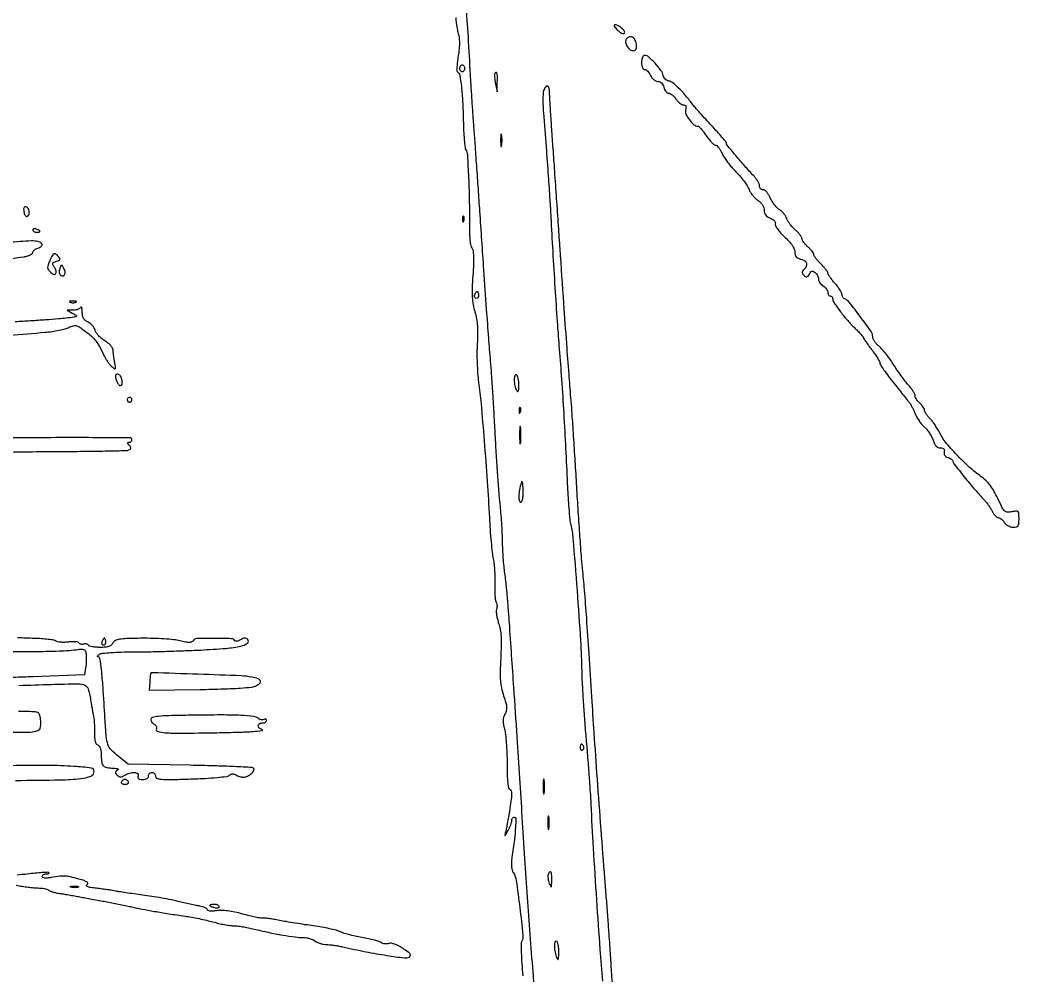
# Model space of a CAD drawing. Extents: x 0 to 2558, y 0 to 3412.
# Drawn here: x 2134.5 to 2558, y 1477.1 to 1882 of the extents above; entities that cross this region are included whole.
import ezdxf

# ---------------------------------------------------------------- set-up
doc = ezdxf.new("R2010")
doc.units = 0

msp = doc.modelspace()

# ---------------------------------------------------------------- linework, layer by layer
for points in [[(1286.775, 2242.902503, 0.000001), (1177.44536, 2242.627485, 0.134519)], [(1176.555032, 2242.380365, -0.000002), (1098.265318, 2241.934774, -0.000173)], [(1923.086218, 2244.376059, -0.000011), (1814.032813, 2244.041497, -0.000207)], [(2352.431449, 1473.212352, 0.001852), (2352.02823, 1478.5, -0.001253), (2350.809515, 1494.233181, -0.001241), (2349.665384, 1510.02613, -0.001191), (2348.557214, 1526.428978, -0.00097), (2347.446368, 1544, 0.000663), (2346.408878, 1560.57233, 0.000566), (2345.27216, 1578.041455, 0.000449), (2343.86921, 1598.947553, 0.0002), (2341.984362, 1626.5, 0.002829), (2341.523753, 1632.682812, 0.002835), (2340.993458, 1638.85625, 0.00277), (2340.470376, 1644.237661, 0.011276), (2340.060485, 1647.5, -0.012501), (2339.712143, 1650.328466, -0.006249), (2339.405921, 1653.920731, -0.0062), (2339.18142, 1657.649105, -0.009097), (2339.084383, 1660.932275, 0.008805), (2338.984133, 1664.392699, 0.004601), (2338.743757, 1668.698088, 0.004574), (2338.416059, 1673.110898, 0.006982), (2338.043301, 1676.932275, -0.008234), (2337.605114, 1681.543849, -0.002118), (2337.051743, 1689.005106, -0.002156), (2336.493156, 1697.523152, -0.002191), (2336.011235, 1706, 0.001491), (2335.53132, 1714.655163, 0.001302), (2334.97853, 1723.709375, 0.001309), (2334.436025, 1731.892597, 0.003885), (2334.005735, 1737.5, -0.00216), (2333.233706, 1747.125293, -0.001083), (2332.336911, 1759.295984, -0.000736), (2331.166551, 1776.008343, -0.000232), (2329.46497, 1801, 0.000391), (2328.831748, 1810.256674, 0.000307), (2328.130841, 1820.296875, 0.00031), (2327.467253, 1829.636582, 0.000762), (2326.964818, 1836.5, -0.001166), (2326.532897, 1842.466426, -0.000968), (2326.100338, 1848.817923, -0.000976), (2325.726608, 1854.639396, -0.002639), (2325.491193, 1858.773782, 0.002449), (2324.578481, 1874.91116, 0.003751), (2323.614085, 1888.88635, 0.002906)], [(2319.23211, 1883.071216, 0.006914), (2319.726616, 1878.959666, 0.03879), (2320.190402, 1876.795039, -0.038796), (2320.631652, 1874.735476, -0.031429), (2320.791246, 1872.480748, -0.026716), (2320.672981, 1869.888603, -0.015474), (2320.268669, 1866.795039, 0.0121), (2319.931843, 1864.346507, 0.018318), (2319.768839, 1862.202293, 0.013364), (2319.74711, 1860.466336, 0.247794), (2320.001878, 1860, -0.206008), (2320.913553, 1858.606915, -0.013591), (2321.627176, 1853.752882, -0.016521), (2322.174052, 1847.391206, -0.008594), (2322.457038, 1839.429483, 0.007037), (2322.597858, 1835.086766, 0.00975), (2322.854743, 1831.19949, 0.006697), (2323.174794, 1827.973277, 0.110775), (2323.525761, 1826.958318, -0.1246), (2324.162221, 1824.941276, -0.003058), (2324.66764, 1815.158092, -0.007102), (2325.000261, 1804.533926, -0.007617), (2325.019596, 1794.14987, 0.013849), (2325.062195, 1791.176349, 0.01915), (2325.276245, 1788.517026, 0.018093), (2325.610043, 1786.377881, 0.126099), (2326.058876, 1785.429059, -0.140843), (2326.554892, 1784.296752, -0.023956), (2326.75726, 1781.925338, -0.019292), (2326.752681, 1778.539659, -0.007031), (2326.493835, 1773.750237, 0.008569), (2326.220067, 1768.378095, 0.02214), (2326.260792, 1764.497347, 0.028911), (2326.621321, 1761.308215, 0.029583), (2327.345935, 1758.20684, -0.027982), (2328.030868, 1755.317053, -0.025505), (2328.415144, 1752.277958, -0.022183), (2328.519677, 1748.842564, -0.01305), (2328.355161, 1744.735793, 0.015748), (2328.225781, 1741.002618, 0.009464), (2328.29573, 1736.569264, 0.009473), (2328.532581, 1732.158701, 0.016294), (2328.918829, 1728.5, -0.01207), (2329.953873, 1719.430098, -0.002556), (2331.295155, 1703.571468, -0.002821), (2332.568022, 1686.313646, -0.004088), (2333.481442, 1671.058622, 0.005181), (2333.800131, 1665.924414, 0.005145), (2334.22577, 1660.785928, 0.005053), (2334.689542, 1656.300992, 0.019944), (2335.112509, 1653.558622, -0.02105), (2335.472314, 1651.191022, -0.01105), (2335.730018, 1648.22347, -0.010973), (2335.860291, 1645.165815, -0.016553), (2335.827053, 1642.5, 0.012932), (2335.779955, 1640.110393, 0.016143), (2335.865242, 1637.892684, 0.014435), (2336.048478, 1636.058847, 0.108094), (2336.341271, 1635.241051, -0.079586), (2336.601309, 1634.626559, -0.043494), (2336.727586, 1633.816026, -0.041958), (2336.713495, 1632.948806, -0.051851), (2336.550079, 1632.157786, 0.088625), (2336.422069, 1631.182771, 0.025119), (2336.570032, 1629.653779, 0.024466), (2336.914885, 1627.91345, 0.023665), (2337.431089, 1626.195315, -0.041779), (2338.09798, 1623.644053, -0.0284), (2338.443668, 1620.66128, -0.020778), (2338.509114, 1616.822278, -0.008017), (2338.293208, 1611.498946, 0.007877), (2338.057662, 1605.731086, 0.02573), (2338.158417, 1601.913661, 0.034929), (2338.621812, 1598.798378, 0.027547), (2339.539936, 1595.51391, -0.012378), (2340.478407, 1592.511003, -0.051589), (2340.808181, 1590.646546, -0.079692), (2340.680779, 1589.187058, -0.061396), (2340.103768, 1587.693891, 0.051328), (2339.545138, 1586.330341, 0.063795), (2339.328551, 1584.978327, 0.052633), (2339.443544, 1583.421715, 0.022985), (2339.905906, 1581.400347, -0.039899), (2340.325885, 1579.229188, -0.009184), (2340.672371, 1575.512393, -0.009432), (2340.912742, 1571.203092, -0.009084), (2340.994423, 1566.833333, 0.006584), (2341.06176, 1561.915202, 0.020575), (2341.286582, 1558.614217, 0.024017), (2341.636576, 1556.405764, 0.267052), (2342.207407, 1555.764198, -0.251634), (2342.744534, 1555.194538, -0.06543), (2342.91638, 1553.903288, -0.033248), (2342.77441, 1551.716716, -0.007022), (2342.220213, 1547.930864, -0.002401), (2341.718461, 1544.902629, -0.002573), (2341.198737, 1541.948441, -0.002437), (2340.726785, 1539.4148, -0.012123), (2340.420375, 1538, 0.003203), (2340.043034, 1536.396508, 0.595711), (2340.145523, 1536.306439, 0.177782), (2340.355303, 1536.485086, 0.001522), (2341.407569, 1538.364307, 0.018421), (2342.017108, 1539.562584, 0.01881), (2342.532223, 1540.794271, 0.018948), (2342.897566, 1541.894494, 0.070796), (2343, 1542.614307, -0.074144), (2343.078948, 1543.143773, -0.08829), (2343.308337, 1543.592953, -0.100631), (2343.649369, 1543.893227, -0.131079), (2344.049656, 1544, -0.413317), (2344.666402, 1543.38514, -0.015317), (2344.566695, 1539.769319, -0.016543), (2344.089941, 1534.560925, -0.005566), (2343.059156, 1527, 0.023057), (2342.849204, 1524.91839, 0.036596), (2342.882765, 1523.12807, 0.043617), (2343.151962, 1521.640955, 0.073613), (2343.659802, 1520.482733, -0.104845), (2344.879369, 1517.15468, -0.005356), (2346.396526, 1505.694126, -0.00409), (2347.724867, 1493.959949, -0.154909), (2347.195145, 1491.384221, 0.131186), (2346.941513, 1490.388109, 0.005046), (2347.024711, 1486.545637, 0.008723), (2347.250355, 1481.961741, 0.006009), (2347.658904, 1476.777897, -0.004431)], [(2386.524648, 1460.5, -0.000017), (2385.920433, 1469.546095, -0.000017), (2385.320703, 1478.534375, -0.000017), (2384.800087, 1486.345058, -0.000073), (2384.490652, 1491, 0.001676), (2384.178503, 1495.478731, 0.000476), (2383.663397, 1502.4375, 0.00048), (2383.066747, 1510.293771, 0.000508), (2382.466174, 1518, -0.000899), (2380.853889, 1538.898691, -0.00084), (2379.279442, 1560.276089, -0.000875), (2377.904309, 1579.86433, -0.001869), (2376.925207, 1595, 0.00099), (2375.767237, 1613.403414, 0.001821), (2374.740734, 1628.374101, 0.00221), (2373.81804, 1640.408351, 0.005009), (2372.988772, 1649.5, -0.006228), (2372.502092, 1654.983428, -0.001451), (2371.826549, 1664.2, -0.001496), (2371.111552, 1674.812499, -0.001467), (2370.455097, 1685.5, 0.000932), (2369.807903, 1696.224219, 0.000932), (2369.12069, 1706.946875, 0.00091), (2368.486241, 1716.30602, 0.003696), (2368.047528, 1722, -0.002069), (2367.257372, 1731.837287, -0.000921), (2366.293472, 1744.808904, -0.000692), (2365.081195, 1761.867538, -0.000285), (2363.482711, 1785, 0.000163), (2362.811155, 1794.752932, 0.000097), (2362.006336, 1806.353125, 0.000097), (2361.200292, 1817.905812, 0.000169), (2360.525757, 1827.5, -0.000761), (2359.955904, 1835.744726, -0.001054), (2359.471788, 1843.139062, -0.000651), (2359.085576, 1849.363484, -0.01325), (2359.021092, 1851.25, 0.053175), (2358.801026, 1853.173399, 0.276452), (2358.095506, 1853.916292, 0.332703), (2357.237133, 1853.582766, 0.062706), (2356.486155, 1851.95638, 0.063891), (2356.266319, 1850.746386, 0.010834), (2356.194738, 1848.396199, 0.01168), (2356.23528, 1845.615223, 0.010159), (2356.404923, 1842.70638, -0.000722), (2357.52518, 1828.21046, -0.001165), (2358.432568, 1815.862511, -0.001348), (2359.123255, 1805.769789, -0.003506), (2359.549896, 1798.5, 0.001614), (2360.345699, 1784.001787, 0.001302), (2361.291465, 1768.431208, 0.001308), (2362.235902, 1754.117624, 0.003571), (2363.002711, 1744, -0.003317), (2363.964499, 1731.39459, -0.002267), (2364.897118, 1717.063047, -0.002196), (2365.737625, 1702.085064, -0.002381), (2366.422222, 1687.5, 0.004176), (2366.744789, 1681.117194, 0.005149), (2367.156527, 1675.171875, 0.004286), (2367.596183, 1670.189391, 0.037298), (2367.974588, 1668, -0.041186), (2368.91499, 1662.295387, -0.001471), (2370.648519, 1640.147899, -0.002813), (2372.140405, 1618.730454, -0.012191), (2372.644007, 1606, 0.009036), (2372.806452, 1601.113077, 0.00289), (2373.221124, 1593.85625, 0.002883), (2373.776274, 1585.779544, 0.003217), (2374.406438, 1578, -0.001863), (2375.060868, 1570.183882, -0.001624), (2375.688873, 1561.996875, -0.001633), (2376.208586, 1554.58901, -0.004837), (2376.499491, 1549.5, 0.003025), (2377.491904, 1530.960153, 0.001792), (2378.888532, 1508.860429, 0.001709), (2380.355267, 1487.975606, 0.005947), (2381.509235, 1474.5, -0.004296)], [(2122.72621, 1779.75233, 0.00501), (2136.25, 1781.646475, 0.030968), (2137.696315, 1781.956399, 0.045922), (2138.906402, 1782.418507, 0.056081), (2139.745397, 1782.954634, 0.226283), (2140, 1783.488404, -0.143815), (2140.155608, 1784.018214, -0.071172), (2140.618448, 1784.552955, -0.061498), (2141.30013, 1785.011754, -0.053497), (2142.105356, 1785.3173, 0.124372), (2143.672642, 1786.180141, 0.409033), (2143.71911, 1787.24688, 0.166702), (2142.114679, 1788.138918, 0.05617), (2139.406629, 1788.314749, 0.008891), (2129.822108, 1787.689277, 0.002996)], [(2130.198091, 1748.368777, 0.002674), (2145.050097, 1749.613251, 0.013824), (2148.107521, 1749.971338, 0.013916), (2151.13367, 1750.497234, 0.01385), (2153.741385, 1751.101199, 0.053044), (2155.298566, 1751.689607, -0.041584), (2157.044791, 1752.395489, -0.132883), (2158.289645, 1752.441335, -0.089119), (2159.663823, 1751.85194, -0.012789), (2162.183651, 1750.09633, -0.024618), (2164.831239, 1747.940737, -0.046407), (2166.698725, 1745.917951, -0.039883), (2168.332031, 1743.386668, -0.013824), (2170.285136, 1739.5, 0.026056), (2170.956594, 1738.241482, 0.020038), (2171.813127, 1736.940625, 0.020426), (2172.714696, 1735.786611, 0.044629), (2173.513751, 1735, 0.017656), (2174.628457, 1734.14723, 0.433582), (2174.970856, 1734.216816, 0.18329), (2175.068916, 1734.728049, 0.005635), (2174.668655, 1736.875, -0.008841), (2174.412669, 1738.298673, -0.007891), (2174.196417, 1739.785417, -0.007942), (2174.044399, 1741.127687, -0.024227), (2174, 1742.043441, 0.139205), (2173.762218, 1742.880961, 0.042798), (2172.971382, 1743.945779, 0.039103), (2171.838408, 1745.040606, 0.034147), (2170.498322, 1746.001037, -0.035685), (2169.115864, 1746.998277, -0.033401), (2167.856285, 1748.202728, -0.035148), (2166.885969, 1749.425662, -0.088871), (2166.421404, 1750.457128, 0.073736), (2166.02396, 1751.415528, 0.045776), (2165.303361, 1752.400115, 0.04493), (2164.392794, 1753.261599, 0.060168), (2163.423083, 1753.853092, -0.060212), (2162.267044, 1754.55838, -0.09611), (2161.5141, 1755.432464, -0.085162), (2161.087153, 1756.603776, -0.038893), (2160.921053, 1758.228561, 0.014803), (2160.857536, 1759.409511, 0.049441), (2160.717133, 1760.171827, 0.268603), (2160.532013, 1760.349558, 0.372836), (2160.337719, 1760.25, -0.14514), (2159.954309, 1759.767831, -0.056463), (2159.198163, 1759.356778, -0.049692), (2158.224241, 1759.070573, -0.043335), (2157.166667, 1758.964565), (2154.5, 1758.929129), (2156.966413, 1757.56356, -0.025637), (2158.338637, 1756.709129, -0.529028), (2158.334306, 1756.299828, -0.115228), (2157.543757, 1756.004451, -0.00334), (2153.966413, 1755.567826, -0.008821), (2150.886662, 1755.267742, -0.001783), (2145.405759, 1754.850809, -0.001881), (2139.026466, 1754.41252, -0.001759), (2132.5, 1754.011828, 0.002117)], [(2124.364225, 1698.718519, -0.001465), (2139.880595, 1698.980665, -0.002778), (2152.379825, 1699.085751, 0.001847), (2162.783066, 1699.153851, 0.002852), (2171.773687, 1699.297216, 0.000907), (2179.555759, 1699.479844, 0.08549), (2180.655348, 1699.697986, 0.061697), (2181.27782, 1700.029722, 0.210404), (2181.50978, 1700.413935, 0.168941), (2181.406628, 1700.906775, 0.037938), (2180.903079, 1701.616783, -0.023042), (2180.398299, 1702.28543, -0.146566), (2180.270126, 1702.686234, -0.31693), (2180.426861, 1702.917619, -0.090643), (2180.877555, 1703, 0.087854), (2181.306129, 1703.075889, 0.094595), (2181.670282, 1703.29375, 0.100072), (2181.913879, 1703.618517, 0.111474), (2182, 1704, 0.413369), (2181.114188, 1704.888371, 0.00061), (2155.723052, 1704.930643, 0.003253), (2123.490771, 1704.735268, 0.001133)], [(2133.984995, 1599.858325, -0.002561), (2147.719015, 1600.328085, -0.00343), (2159.22452, 1600.583662, -0.106659), (2162.004616, 1600.028315, -0.230059), (2163.458521, 1598.332933, -0.023386), (2164.594414, 1593, 0.001869), (2164.909244, 1591.130471, 0.001785), (2165.242817, 1589.234375, 0.001768), (2165.549282, 1587.562092, 0.006382), (2165.761871, 1586.5, -0.031041), (2165.921866, 1585.428715, -0.008468), (2166.040265, 1583.721851, -0.008531), (2166.108845, 1581.777562, -0.008784), (2166.110058, 1579.850983, 0.019202), (2166.156333, 1577.694993, 0.050854), (2166.403995, 1576.174626, 0.078178), (2166.851263, 1575.170747, 0.158613), (2167.515651, 1574.632368, -0.150452), (2168.154152, 1574.131615, -0.072928), (2168.620735, 1573.193331, -0.052937), (2168.908448, 1571.844072, -0.026085), (2169, 1570.090402, 0.034215), (2169.193392, 1567.267551, 0.157704), (2169.896482, 1565.81069, 0.160541), (2171.311518, 1565.055992, 0.035809), (2174.073365, 1564.778851, -0.017005), (2175.346707, 1564.699252, -0.094201), (2176.002266, 1564.507698, -0.390252), (2176.106153, 1564.227039, -0.158197), (2175.818383, 1563.887754, 0.051902), (2175.210859, 1563.418889, 0.200855), (2175.023639, 1562.992067, 0.167782), (2175.182052, 1562.506802, 0.034362), (2175.783319, 1561.816681, 0.061258), (2176.512183, 1561.247454, 0.132714), (2177.190656, 1561.054716, 0.109233), (2177.961765, 1561.214808, 0.033998), (2179.011391, 1561.775041, -0.063491), (2181.111718, 1562.741945, -0.088596), (2183.158635, 1563.005164, -0.170042), (2184.391573, 1562.504544, -0.313351), (2184.638374, 1561.5, 0.100949), (2184.52355, 1560.811241, 0.219604), (2184.760129, 1560.343615, 0.135263), (2185.392285, 1560.075458, 0.033085), (2186.531385, 1560, 0.048301), (2187.557412, 1560.099348, 0.088469), (2188.338564, 1560.401907, 0.117745), (2188.823711, 1560.882247, 0.139894), (2189, 1561.5, -0.099038), (2189.114514, 1562.072457, -0.097945), (2189.440625, 1562.559375, -0.097945), (2189.927543, 1562.885486, -0.099038), (2190.5, 1563, -0.108255), (2191.072277, 1562.874627, -0.099668), (2191.559375, 1562.519462, -0.095531), (2191.88599, 1561.988659, -0.090528), (2192, 1561.364125, 0.312182), (2192.604942, 1560.489656, 0.070948), (2194.462845, 1560.076615, 0.024705), (2198.205102, 1559.97293, 0.002597), (2206.959944, 1560.208437, 0.006038), (2212.997717, 1560.47526, 0.010102), (2218.065289, 1560.863399, 0.006601), (2222.147881, 1561.313677, 0.143389), (2223.243483, 1561.78711, -0.07172), (2223.900836, 1562.189711, -0.086495), (2224.604336, 1562.357234, -0.086143), (2225.325312, 1562.277132, -0.070476), (2226.033538, 1561.95811, 0.044561), (2226.727176, 1561.601493, 0.026648), (2227.604272, 1561.298576, 0.026541), (2228.517079, 1561.088518, 0.041201), (2229.321429, 1561.015313, 0.117511), (2230.945062, 1561.387849, 0.068005), (2232.612086, 1562.516836, 0.082559), (2233.670317, 1563.839033, 0.335157), (2233.538586, 1564.797619, 0.186938), (2232.879041, 1565.090443, 0.000893), (2225.345314, 1565.440551, 0.003936), (2216.727056, 1565.75768, 0.002459), (2206.628887, 1566), (2180.418698, 1566.5), (2176.263739, 1569.790952, -0.032839), (2173.232138, 1572.534331, -0.10815), (2171.821043, 1574.814605, -0.063682), (2171.120006, 1578.079764, -0.006477), (2170.553979, 1586, 0.002315), (2169.726191, 1599.117894, 0.011219), (2169.054989, 1606.548307, 0.01062), (2168.411925, 1611.327033, 0.361764), (2167.612481, 1612.030409, -0.196866), (2167.365004, 1612.139765, -0.340597), (2167.341716, 1612.351781, -0.098078), (2167.647992, 1612.685412, -0.026308), (2168.252937, 1613.081742, -0.106489), (2169.487446, 1613.484286, -0.007676), (2173.088523, 1613.800819, -0.010488), (2177.434139, 1614.024148, -0.007729), (2182.252937, 1614.096023, 0.004856), (2188.113872, 1614.149762, 0.002222), (2195.760189, 1614.328143, 0.0022), (2203.810565, 1614.587216, 0.003035), (2211.037068, 1614.895548, 0.007713), (2221.873943, 1615.591548, 0.034404), (2228.171914, 1616.53273, 0.101599), (2230.956182, 1617.774869, 0.462883), (2231.0824, 1619.3176, 0.079431), (2230.438925, 1619.783688, 0.123601), (2229.774256, 1619.933986, 0.097445), (2229.003993, 1619.763481, 0.036547), (2228.021401, 1619.245438, -0.036182), (2227.249572, 1618.837794, -0.05483), (2226.525816, 1618.610708, -0.071955), (2225.952131, 1618.581528, -0.235299), (2225.638407, 1618.776052, 0.249747), (2224.078125, 1619.685519, 0.008552), (2216.770618, 1619.840141, 0.008518), (2209.460109, 1619.745228, 0.251937), (2207.906013, 1618.847925, -0.15189), (2207.267055, 1618.292308, -0.10087), (2206.3106, 1618.085236, -0.052033), (2204.814892, 1618.222966, -0.01168), (2202.314006, 1618.779993, 0.034521), (2199.729101, 1619.233024, 0.009424), (2195.599525, 1619.587529, 0.009484), (2190.889372, 1619.812945, 0.009743), (2186.216294, 1619.856725, 0.004463), (2179.746216, 1619.733494, 0.033076), (2176.679369, 1619.444052, 0.078654), (2174.955363, 1618.878064, 0.152466), (2173.93111, 1617.871278, -0.098174), (2173.207679, 1616.989583, -0.088932), (2172.178264, 1616.41301, -0.061386), (2170.692073, 1616.095388, -0.021986), (2168.523833, 1616, -0.020184), (2166.793399, 1616.069881, -0.027101), (2165.238619, 1616.280921, -0.026465), (2164.010524, 1616.584083, -0.18256), (2163.526992, 1616.956326, 0.119091), (2163.197939, 1617.281948, 0.081683), (2162.708064, 1617.47766, 0.074475), (2162.135828, 1617.516866, 0.071657), (2161.569126, 1617.388152, -0.072902), (2161.001648, 1617.26074, -0.074981), (2160.427162, 1617.303541, -0.081777), (2159.933972, 1617.504678, -0.117231), (2159.600959, 1617.836644, 0.198552), (2159.123627, 1618.181188, 0.034551), (2158.004129, 1618.366603, 0.032906), (2156.58139, 1618.408258, 0.024208), (2155.009377, 1618.274432, -0.024839), (2153.38941, 1618.138581, -0.027647), (2151.821272, 1618.171958, -0.028542), (2150.503295, 1618.349134, -0.112815), (2149.759568, 1618.677148, 0.119068), (2148.874004, 1619.054735, 0.011236), (2146.519998, 1619.394991, 0.013882), (2143.655856, 1619.663041, 0.010492), (2140.5, 1619.803792, -0.005047), (2137.099589, 1619.918365, -0.004236), (2133.497365, 1620.106749, -0.004276)], [(2128.418011, 1614.336017, 0.003105), (2139.977189, 1614.291806, 0.008413), (2151.222988, 1614.50788, 0.021077), (2159.404183, 1615.148834, -0.030309), (2160.987421, 1615.24352, -0.149677), (2161.83173, 1614.984181, -0.174295), (2162.314876, 1614.322246, -0.04452), (2162.577966, 1613, -0.025002), (2162.645726, 1611.821454, -0.012424), (2162.619668, 1610.324865, -0.0123), (2162.515679, 1608.771747, -0.017654), (2162.341344, 1607.403796), (2161.835123, 1604.307592), (2140.167561, 1603.558073, -0.00029), (2131.702529, 1603.270176, -0.000417)], [(2128.893011, 1580, 0.004947), (2138.897118, 1580.098981, 0.088444), (2142.040168, 1580.723738, 0.270748), (2143.28413, 1582.296051, 0.072024), (2143.273204, 1585.621366, 0.044899), (2142.813474, 1587.52619, 0.205391), (2142.069717, 1588.354431, 0.100411), (2140.632728, 1588.696642, 0.006997), (2136.459934, 1588.778632, -0.009394), (2133.950681, 1588.839971, -0.012342)], [(2132.579175, 1559.623393, 0.002883), (2151.695525, 1559.814743, 0.024441), (2160.270133, 1560.369843, 0.063797), (2164.633902, 1561.44208, 0.310003), (2166, 1563.433692, 0.37795), (2164.74684, 1564.854715, 0.015462), (2157.397335, 1565.550993, 0.015218), (2146.245114, 1565.92027, 0.004032), (2128.426911, 1565.824089)], [(2132.951031, 1515.170987, 0.010478), (2135.37738, 1514.722626, 0.008654), (2137.980147, 1514.343977, 0.00876), (2140.380744, 1514.079716, 0.023034), (2142.110195, 1514, -0.023465), (2143.515857, 1513.933997, -0.026415), (2144.853932, 1513.736338, -0.027033), (2145.960593, 1513.449597, -0.112838), (2146.55, 1513.102426, 0.099117), (2147.159426, 1512.72082, 0.019265), (2148.395937, 1512.30648, 0.019786), (2149.898969, 1511.930308, 0.01716), (2151.5, 1511.653247, -0.005034), (2153.388002, 1511.373491, -0.002449), (2155.79375, 1510.980138, -0.002428), (2158.2938, 1510.546288, -0.003505), (2160.5, 1510.136407, 0.001232), (2162.843813, 1509.689931, 0.000626), (2165.79375, 1509.13935, 0.000622), (2168.838471, 1508.578943, 0.000931), (2171.5, 1508.097607, -0.003532), (2174.12591, 1507.608594, -0.002519), (2177.059375, 1507.025493, -0.002543), (2179.850974, 1506.441152, -0.005431), (2182, 1505.955416, 0.010365), (2186.144419, 1505.061554, 0.005148), (2191.431766, 1504.091773, 0.004567), (2197.603413, 1503.083329, 0.003301), (2204.5, 1502.067588, -0.010297), (2207.217186, 1501.628474, -0.006091), (2210.440895, 1500.998467, -0.006093), (2213.64455, 1500.290926, -0.010405), (2216.29879, 1499.612168, 0.011603), (2218.736476, 1498.995009, 0.010716), (2221.265539, 1498.473574, 0.010774), (2223.53758, 1498.106098, 0.034715), (2225.063888, 1498, -0.030708), (2226.586849, 1497.906377, -0.009703), (2228.843471, 1497.583304, -0.009649), (2231.351882, 1497.124508, -0.010571), (2233.765098, 1496.581462, 0.00901), (2239.808506, 1495.201673, 0.009092), (2245.879556, 1494.045018, 0.009078), (2251.21622, 1493.227942, 0.033455), (2254.619066, 1493, -0.041603), (2255.909413, 1492.89245, -0.030656), (2257.307087, 1492.568717, -0.031266), (2258.599464, 1492.094892, -0.058476), (2259.55887, 1491.531803, 0.054641), (2260.505203, 1490.966616, 0.030818), (2261.754402, 1490.485547, 0.030405), (2263.090295, 1490.151274, 0.043295), (2264.30718, 1490.031803, -0.022792), (2265.675775, 1489.95384, -0.009367), (2267.521392, 1489.729022, -0.009245), (2269.496308, 1489.413474, -0.011715), (2271.30718, 1489.045718, 0.007449), (2281.151127, 1486.958993, 0.010406), (2290.013967, 1485.408606, 0.005933), (2297.524378, 1484.346385, 0.161082), (2299.46694, 1484.721561, 0.16002), (2300.008997, 1485.311362, 0.267257), (2299.945955, 1485.963187, 0.08256), (2299.075434, 1486.837075, 0.010725), (2296.897095, 1488.330985, 0.023313), (2295.023674, 1489.436388, 0.037961), (2293.331588, 1490.172957, 0.046186), (2291.895055, 1490.528115, 0.114851), (2290.822249, 1490.443584, -0.056262), (2289.99938, 1490.281122, -0.047963), (2289.114412, 1490.292921, -0.050275), (2288.302177, 1490.465745, -0.09003), (2287.702012, 1490.785627, 0.091627), (2286.875879, 1491.222593, 0.009933), (2284.796841, 1491.829243, 0.011916), (2282.268494, 1492.448545, 0.009344), (2279.5, 1493.003106, -0.009621), (2276.636727, 1493.578306, -0.009868), (2273.821875, 1494.258881, -0.009663), (2271.404999, 1494.94416, -0.040403), (2270, 1495.499437, 0.050846), (2268.525831, 1496.04681, 0.009666), (2265.7375, 1496.713207, 0.010226), (2262.437533, 1497.364334, 0.009237), (2259, 1497.904584, -0.003354), (2255.306845, 1498.440565, -0.00249), (2251.234375, 1499.080285, -0.002517), (2247.397316, 1499.722462, -0.005686), (2244.5, 1500.256364, 0.006975), (2242.116687, 1500.689197, 0.009029), (2239.91869, 1501.016098, 0.007131), (2238.078244, 1501.229295, 0.07637), (2237.329583, 1501.190796, -0.096475), (2236.554391, 1501.181904, -0.006499), (2234.372582, 1501.610303, -0.009146), (2231.770014, 1502.20644, -0.006717), (2228.906762, 1502.958621, 0.014854), (2225.551058, 1503.78204, 0.02136), (2222.53518, 1504.294166, 0.024499), (2219.926508, 1504.494129, 0.046553), (2217.827179, 1504.356374, -0.020444), (2216.247429, 1504.169602, -0.045681), (2215.039273, 1504.187118, -0.07035), (2214.254472, 1504.38439, -0.304976), (2214, 1504.762786, 0.237198), (2213.785387, 1505.189726, 0.049608), (2213.045312, 1505.633435, 0.042141), (2211.994809, 1506.024919, 0.02881), (2210.75, 1506.296603, -0.010993), (2209.097571, 1506.596037, -0.003663), (2206.692188, 1507.105142, -0.003644), (2204.035467, 1507.708138, -0.004146), (2201.5, 1508.325302, 0.01242), (2198.570193, 1508.987306, 0.00529), (2194.61875, 1509.734162, 0.00523), (2190.384925, 1510.442481, 0.006841), (2186.5, 1510.996383, -0.001993), (2182.870963, 1511.477946, -0.002288), (2179.409375, 1511.96748, -0.002058), (2176.477969, 1512.408054, -0.01316), (2175, 1512.676406, 0.011733), (2173.678507, 1512.920243, 0.003356), (2171.61875, 1513.236367, 0.003376), (2169.289058, 1513.56188, 0.003579), (2167, 1513.849316, -0.009632), (2164.424985, 1514.204376, -0.055069), (2163.095775, 1514.566975, -0.264219), (2162.761561, 1514.982113, -0.298582), (2162.966934, 1515.443089, 0.231323), (2163.285412, 1515.968678, 0.274435), (2163.038902, 1516.484841, 0.068142), (2161.885272, 1517.047081, 0.010757), (2159.466934, 1517.784319, 0.011193), (2155.903044, 1518.701942, 0.044027), (2153.659596, 1519.021804, 0.044005), (2151.394254, 1518.944007, 0.011174), (2147.75, 1518.413235, -0.019403), (2146.111024, 1518.202, -0.05405), (2144.952618, 1518.223572, -0.097943), (2144.252104, 1518.457175, -0.26968), (2144, 1518.890594, -0.14841), (2144.128406, 1519.313671, -0.098862), (2144.489583, 1519.674112, -0.082351), (2145.029489, 1519.91714, -0.064748), (2145.666667, 1520, 0.027594), (2146.274095, 1520.033548, 0.070115), (2146.701029, 1520.142721, 0.178307), (2146.876029, 1520.303561, 0.325858), (2146.847473, 1520.48586, 0.211248), (2146.417276, 1520.652235, 0.003929), (2143.940013, 1520.515331, 0.008911), (2141.012974, 1520.278054, 0.005752), (2137.632007, 1519.903915, -0.007307), (2133.268741, 1519.434807, -0.026244)]]:
    msp.add_lwpolyline(points, format="xyb")
for points in [[(2387.75, 1877.805556, 0.033607), (2388.647126, 1877.021553, 0.051446), (2389.527837, 1876.48374, 0.066762), (2390.266877, 1876.245298, 0.245821), (2390.72065, 1876.387317, 0.223611), (2390.866596, 1876.792903, 0.098541), (2390.6991, 1877.352119, 0.069572), (2390.243384, 1877.981917, 0.043558), (2389.557298, 1878.581761, 0.025241), (2387.585893, 1879.875903, 0.238391), (2386.606575, 1879.937076, 0.48466), (2386.440823, 1879.320292, 0.036348)], [(2391.3851, 1873.561172, 0.151295), (2391.289345, 1872.114518, 0.098478), (2391.993582, 1870.581159, 0.09683), (2393.244717, 1869.413564, 0.140365), (2394.688867, 1869, 0.331077), (2395.724107, 1869.769876, 0.113609), (2395.854345, 1871.750086, 0.092697), (2395.092556, 1873.866955, 0.216561), (2393.746976, 1874.815356, 0.088925), (2393.031391, 1874.822539, 0.080373), (2392.330052, 1874.584078, 0.081827), (2391.750246, 1874.141989, 0.097725)], [(2398, 1864, 0.035412), (2398.088029, 1862.758647, 0.069699), (2398.361624, 1861.809917, 0.102273), (2398.790503, 1861.213937, 0.187964), (2399.339485, 1861, -0.145081), (2399.934155, 1860.823739, -0.053401), (2400.6201, 1860.265625, -0.047285), (2401.283222, 1859.456567, -0.041165), (2401.818046, 1858.5, 0.056898), (2402.399261, 1857.533019, 0.057473), (2403.181744, 1856.725564, 0.062771), (2404.046651, 1856.182219, 0.109315), (2404.870153, 1856, -0.100315), (2405.713931, 1855.828991, -0.094641), (2406.444459, 1855.341295, -0.082141), (2407.020173, 1854.550888, -0.05498), (2407.410644, 1853.5, 0.051696), (2407.75884, 1852.543752, 0.060752), (2408.282044, 1851.734375, 0.070941), (2408.891808, 1851.184349, 0.149164), (2409.495999, 1851, -0.12628), (2410.169938, 1850.827031, -0.044238), (2411.006818, 1850.265625, -0.040519), (2411.857498, 1849.45662, -0.037385), (2412.591957, 1848.5, 0.038463), (2413.329672, 1847.543412, 0.041154), (2414.18994, 1846.734375, 0.044925), (2415.040524, 1846.173852, 0.123847), (2415.731641, 1846, -0.105898), (2416.362954, 1845.864773, -0.183482), (2416.737518, 1845.490547, -0.128189), (2416.846874, 1844.845495, -0.042206), (2416.681421, 1843.889755, 0.17295), (2416.839355, 1842.073432, 0.052983), (2418.265409, 1839.667834, 0.052967), (2420.156333, 1837.625069, 0.18149), (2421.821659, 1837, -0.195653), (2422.311639, 1836.800637, -0.017686), (2423.243739, 1835.825, -0.020877), (2424.300853, 1834.532273, -0.014779), (2425.381302, 1833, 0.020051), (2426.485766, 1831.468215, 0.026632), (2427.615548, 1830.175, 0.025955), (2428.634235, 1829.230553, 0.175701), (2429.270077, 1829, -0.178463), (2429.842715, 1828.788887, -0.043013), (2430.564437, 1828.057007, -0.038809), (2431.29762, 1827.018762, -0.030149), (2431.932746, 1825.78981, 0.032185), (2432.695369, 1824.328758, 0.015865), (2433.83904, 1822.572218, 0.015673), (2435.146175, 1820.817382, 0.022036), (2436.426857, 1819.344232, -0.005207), (2439.618736, 1815.912972, -0.021532), (2441.434223, 1813.739082, -0.032875), (2442.64626, 1811.917138, -0.028758), (2443.66999, 1809.870411, 0.046499), (2444.304999, 1808.705883, 0.028144), (2445.254174, 1807.453214, 0.028043), (2446.34651, 1806.305703, 0.043506), (2447.41999, 1805.460467, -0.049922), (2448.487446, 1804.597608, -0.057461), (2449.306955, 1803.576773, -0.06202), (2449.824093, 1802.471883, -0.078631), (2450, 1801.360239, 0.068989), (2450.158551, 1800.216601, 0.09473), (2450.62253, 1799.290421, 0.087619), (2451.427768, 1798.551179, 0.05119), (2452.601655, 1797.961351, -0.043363), (2453.621525, 1797.468707, -0.076179), (2454.343092, 1796.874715, -0.105275), (2454.705338, 1796.242373, -0.170848), (2454.688195, 1795.629832, 0.219414), (2454.738419, 1794.865028, 0.029864), (2455.608451, 1793.468842, 0.029562), (2456.918925, 1791.83526, 0.020146), (2458.586539, 1790.134234, -0.020618), (2460.465019, 1788.214499, -0.034848), (2461.850929, 1786.442131, -0.042568), (2462.725627, 1784.87429, -0.106349), (2463, 1783.598911, 0.063922), (2463.145471, 1782.465676, 0.109898), (2463.578226, 1781.622646, 0.10449), (2464.345745, 1781.015328, 0.053869), (2465.5, 1780.589356, -0.080428), (2467.09898, 1779.901192, -0.180918), (2467.881816, 1778.86262, -0.185628), (2467.780557, 1777.585755, -0.084999), (2466.8, 1776.2, 0.052459), (2466.269831, 1775.545159, 0.151434), (2466.112975, 1774.989583, 0.145307), (2466.295373, 1774.427931, 0.046955), (2466.862279, 1773.75, 0.052361), (2467.550645, 1773.198015, 0.205353), (2468.075884, 1773.109917, 0.171378), (2468.564627, 1773.428975, 0.034861), (2469.143001, 1774.305451, -0.039693), (2469.722741, 1775.165818, -0.163058), (2470.243093, 1775.503204, -0.184757), (2470.820411, 1775.437437, -0.053526), (2471.580722, 1774.933007, -0.059063), (2472.123905, 1774.361603, -0.043801), (2472.583087, 1773.620246, -0.044596), (2472.89635, 1772.831061, -0.07231), (2473, 1772.118102, 0.100045), (2473.14509, 1771.400234, 0.051835), (2473.5875, 1770.595065, 0.048597), (2474.234953, 1769.831241, 0.053126), (2475, 1769.232073, -0.048682), (2475.765087, 1768.643741, -0.046919), (2476.4125, 1767.911816, -0.050645), (2476.856181, 1767.153239, -0.107418), (2477, 1766.491526, 0.065239), (2477.074717, 1765.921323, 0.082696), (2477.29375, 1765.438136, 0.099013), (2477.618649, 1765.114925, 0.147407), (2478, 1765, -0.094493), (2478.381708, 1764.927213, -0.09676), (2478.70625, 1764.719295, -0.098939), (2478.923496, 1764.409037, -0.103777), (2479, 1764.044409, 0.145412), (2479.507116, 1762.337555, 0.01412), (2481.989855, 1758.753609, 0.018668), (2485.004307, 1754.959672, 0.023853), (2488.068268, 1751.712874, -0.006438), (2489.574982, 1750.223703, -0.009711), (2490.845054, 1748.884624, -0.005013), (2491.876707, 1747.730694, -0.181836), (2492, 1747.402883, 0.147521), (2492.10438, 1747.056803, 0.003747), (2493.028125, 1745.687115, 0.007688), (2494.158771, 1744.090646, 0.005132), (2495.5, 1742.296206, -0.011043), (2496.840471, 1740.457855, -0.014671), (2497.971875, 1738.72572, -0.011943), (2498.828337, 1737.248388, -0.126036), (2499, 1736.5782, 0.147005), (2499.216966, 1735.856193, 0.005999), (2500.758777, 1733.582274, 0.010028), (2502.693294, 1730.917236, 0.006897), (2504.987326, 1727.972003, -0.000013), (2507.339093, 1725.036917, -0.000017), (2509.450769, 1722.401151, -0.000011), (2511.227059, 1720.183754, -0.000212), (2511.774292, 1719.5, -0.044342), (2512.170594, 1718.902826, -0.00891), (2512.759797, 1717.769552, -0.009348), (2513.399254, 1716.42154, -0.008611), (2514.006303, 1715.013369, 0.032569), (2514.735607, 1713.522336, 0.022065), (2515.747155, 1711.923669, 0.022279), (2516.866482, 1710.459866, 0.040787), (2517.921196, 1709.391361, -0.043955), (2518.95615, 1708.329525, -0.025378), (2520.013818, 1706.890966, -0.025208), (2520.935913, 1705.327362, -0.038247), (2521.558917, 1703.877992, 0.032387), (2522.200284, 1702.336411, 0.075638), (2522.914273, 1701.314849, 0.103328), (2523.741444, 1700.744224, 0.107915), (2524.714829, 1700.56412, -0.053077), (2525.609754, 1700.497759, -0.160652), (2526.139504, 1700.209282, -0.182502), (2526.354206, 1699.690698, -0.071944), (2526.26635, 1698.910523, 0.096219), (2526.216819, 1698.136813, 0.119508), (2526.474039, 1697.465302, 0.104585), (2527.04547, 1696.923608, 0.060812), (2527.908579, 1696.529016, -0.0392), (2528.708984, 1696.20403, -0.049277), (2529.385645, 1695.777413, -0.057588), (2529.852754, 1695.318958, -0.171579), (2530, 1694.902501, 0.169581), (2530.365978, 1693.854468, 0.002185), (2534.80026, 1688.329315, 0.007015), (2539.327268, 1682.896496, 0.011929), (2543.282305, 1678.5, -0.023577), (2544.109168, 1677.53664, -0.012744), (2545.038532, 1676.279688, -0.012668), (2545.921732, 1674.948681, -0.019478), (2546.610539, 1673.75, 0.032648), (2547.252811, 1672.697439, 0.039606), (2547.99054, 1671.807812, 0.043785), (2548.712953, 1671.184633, 0.157347), (2549.285133, 1671, -0.123059), (2549.846711, 1670.85966, -0.047119), (2550.523385, 1670.4125, -0.043027), (2551.19882, 1669.765224, -0.040631), (2551.767927, 1669, 0.075243), (2552.435709, 1668.220643, 0.055341), (2553.374794, 1667.576007, 0.05466), (2554.446801, 1667.1456, 0.068252), (2555.508474, 1667, 0.051762), (2556.869205, 1667.141248, 0.191245), (2557.575984, 1667.609163, 0.132354), (2557.917418, 1668.559542, 0.020433), (2558, 1670.579455, 0.014939), (2557.932984, 1672.821917, 0.188176), (2557.585168, 1673.576813, 0.227176), (2556.853267, 1673.819576, 0.022429), (2554.975729, 1673.494669, -0.060816), (2553.114363, 1673.317829, -0.185028), (2551.960503, 1673.795746, -0.086456), (2550.923709, 1675.189094, -0.007572), (2548.992771, 1679.165214, 0.020862), (2547.389602, 1682.254688, 0.033499), (2545.745166, 1684.724813, 0.037349), (2543.933979, 1686.752792, 0.036784), (2541.8325, 1688.5, -0.029795), (2536.900267, 1692.485598, -0.017902), (2531.521232, 1697.754077, -0.016998), (2526.827193, 1703.041832, -0.063404), (2524.448872, 1706.790545, 0.022569), (2523.610868, 1708.385187, 0.01563), (2522.528085, 1710.111342, 0.015794), (2521.381183, 1711.70743, 0.030995), (2520.354171, 1712.886364, -0.023158), (2519.453028, 1713.88867, -0.026562), (2518.691538, 1714.926774, -0.027108), (2518.148473, 1715.863121, -0.118391), (2518, 1716.481376, 0.112568), (2517.866148, 1717.068378, 0.034204), (2517.4125, 1717.866664, 0.032331), (2516.765415, 1718.718235, 0.03021), (2516, 1719.5, -0.03262), (2515.234631, 1720.289284, -0.03371), (2514.5875, 1721.163171, -0.035796), (2514.136017, 1721.992655, -0.10713), (2514, 1722.620191, 0.118862), (2513.830361, 1723.323704, 0.021135), (2513.157966, 1724.51044, 0.021806), (2512.230939, 1725.861522, 0.018135), (2511.133503, 1727.215204, -0.016161), (2509.78306, 1728.86759, -0.006594), (2508.050981, 1731.195531, -0.006516), (2506.253999, 1733.747794, -0.008272), (2504.665105, 1736.152562, 0.014022), (2503.100303, 1738.462664, 0.013197), (2501.377604, 1740.729645, 0.013287), (2499.745094, 1742.65694, 0.04376), (2498.531602, 1743.796482, -0.042336), (2497.562975, 1744.700912, -0.040395), (2496.743658, 1745.769127, -0.043153), (2496.17904, 1746.834614, -0.100597), (2496, 1747.715492, 0.154385), (2495.316724, 1749.875647, 0.007001), (2490.70378, 1756.246423, 0.007294), (2485.926105, 1762.462576, 0.1444), (2483.981868, 1763.833333, -0.112034), (2483.606417, 1764.06374, -0.069443), (2483.288424, 1764.474674, -0.064169), (2483.073333, 1764.995342, -0.065993), (2483, 1765.548537, 0.118781), (2482.821718, 1766.288413, 0.021457), (2482.11875, 1767.528171, 0.022059), (2481.148536, 1768.93774, 0.018399), (2480, 1770.347219, -0.012775), (2478.85106, 1771.725257, -0.016909), (2477.88125, 1773.039791, -0.014322), (2477.152633, 1774.168656, -0.136978), (2477, 1774.715348, 0.147165), (2476.841257, 1775.243003, 0.017681), (2476.12691, 1776.243988, 0.019824), (2475.166019, 1777.396852, 0.015092), (2474.027778, 1778.583333, -0.016489), (2472.887646, 1779.77845, -0.020937), (2471.920486, 1780.957443, -0.019472), (2471.205186, 1781.989197, -0.136158), (2471.027778, 1782.569665, 0.133249), (2470.863706, 1783.11768, 0.026554), (2470.273785, 1783.963646, 0.026373), (2469.45911, 1784.902377, 0.021903), (2468.5, 1785.813051, -0.02678), (2467.543108, 1786.739523, -0.030505), (2466.734375, 1787.725396, -0.031925), (2466.162069, 1788.633812, -0.125239), (2466, 1789.270702, 0.134044), (2465.821475, 1789.924655, 0.028356), (2465.157846, 1790.916455, 0.027788), (2464.230582, 1792.012982, 0.023265), (2463.133092, 1793.0703, -0.027665), (2461.983561, 1794.197415, -0.023645), (2460.900088, 1795.503127, -0.024326), (2460.028085, 1796.786741, -0.06026), (2459.557249, 1797.819626, 0.062662), (2459.108188, 1798.792374, 0.03312), (2458.330458, 1799.872908, 0.032359), (2457.374801, 1800.888958, 0.042847), (2456.376466, 1801.672899, -0.053843), (2455.328082, 1802.533987, -0.028489), (2454.219097, 1803.801915, -0.027993), (2453.220731, 1805.243541, -0.038505), (2452.503336, 1806.646258, 0.036688), (2451.852766, 1807.929784, 0.04487), (2451.058066, 1809.014838, 0.051044), (2450.244308, 1809.76834, 0.162655), (2449.551027, 1810, -0.106631), (2448.959252, 1810.127654, -0.099427), (2448.455614, 1810.489583, -0.095988), (2448.11798, 1811.030417, -0.091931), (2448, 1811.666667, 0.099242), (2447.836514, 1812.482229, 0.031287), (2447.2839, 1813.602604, 0.02986), (2446.495181, 1814.805182, 0.029067), (2445.562213, 1815.916667, -0.008359), (2441.77602, 1820.065723, -0.007064), (2437.908305, 1824.575955, -0.0023), (2434.302622, 1828.943553, -0.17308), (2434, 1829.791589, 0.174093), (2433.830905, 1830.262513, 0.003426), (2432.164062, 1832.256321, 0.007767), (2430.145304, 1834.564074, 0.005081), (2427.75, 1837.164322, -0.003331), (2425.210541, 1839.901773, -0.003495), (2422.748437, 1842.629602, -0.003351), (2420.65567, 1845.01305, -0.015554), (2419.5, 1846.434177, 0.013495), (2416.390887, 1850.289776, 0.023582), (2413.586071, 1853.283881, 0.026654), (2411.191269, 1855.374047, 0.119065), (2409.507187, 1856.140841, -0.084608), (2408.72199, 1856.435556, -0.066051), (2408.001049, 1856.994844, -0.066055), (2407.450936, 1857.722744, -0.084641), (2407.166259, 1858.511484, 0.115303), (2406.241448, 1860.656356, 0.027619), (2403.750067, 1863.663307, 0.024747), (2400.992293, 1866.359923, 0.183184), (2399.303833, 1867, 0.196908), (2398.776917, 1866.784122, 0.096077), (2398.358653, 1866.174773, 0.066711), (2398.087793, 1865.221201, 0.035899)], [(2323, 1861.5, -0.064853), (2322.925306, 1860.926543, -0.082425), (2322.70625, 1860.440625, -0.098894), (2322.381354, 1860.115568, -0.148195), (2322, 1860, -0.148195), (2321.618646, 1860.115568, -0.098894), (2321.29375, 1860.440625, -0.082425), (2321.074694, 1860.926543, -0.064853), (2321, 1861.5, -0.064853), (2321.074694, 1862.073457, -0.082425), (2321.29375, 1862.559375, -0.098894), (2321.618646, 1862.884432, -0.148195), (2322, 1863, -0.148195), (2322.381354, 1862.884432, -0.098894), (2322.70625, 1862.559375, -0.082425), (2322.925306, 1862.073457, -0.064853)], [(2335.752489, 1859.25, 0.117561), (2335.645509, 1858.770392, 0.01452), (2335.692571, 1857.692188, 0.016503), (2335.830133, 1856.395117, 0.012956), (2336.061831, 1855), (2336.736718, 1851.5), (2336.868359, 1855.75, 0.011812), (2336.887354, 1858.337403, 0.073218), (2336.67307, 1859.644802, 0.477955), (2336.268306, 1859.802004, 0.150118)], [(2338.272364, 1831, 0.008087), (2338.298431, 1829.38851, 0.039503), (2338.399666, 1828.482813, 0.611425), (2338.546986, 1828.439977, 0.142433), (2338.705733, 1828.75, 0.029693), (2338.840649, 1829.774707, 0.017887), (2338.884498, 1831, 0.017887), (2338.840649, 1832.225293, 0.029693), (2338.705733, 1833.25, 0.142433), (2338.546986, 1833.560023, 0.611425), (2338.399666, 1833.517187, 0.039503), (2338.298431, 1832.61149, 0.008087)], [(2136.165853, 1800.861382, 0.041281), (2136.36687, 1799.975307, 0.064573), (2136.695594, 1799.267094, 0.089421), (2137.09282, 1798.833717, 0.227694), (2137.5, 1798.75, 0.237996), (2138.265925, 1799.411373, 0.119055), (2138.467613, 1800.708711, 0.108519), (2138.055564, 1802.045684, 0.18556), (2137.165853, 1802.778049, 0.129446), (2136.602657, 1802.814307, 0.228017), (2136.236947, 1802.541143, 0.123735), (2136.085969, 1801.909629, 0.032267)], [(2322.078947, 1797.416667, 0.018894), (2322.137993, 1796.670344, 0.168741), (2322.279315, 1796.37858, 0.470617), (2322.461564, 1796.395823, 0.054073), (2322.683114, 1796.8125, 0.051402), (2322.839148, 1797.359369, 0.05415), (2322.876576, 1797.916927, 0.060344), (2322.797407, 1798.402231, 0.126455), (2322.604167, 1798.729167, 0.296942), (2322.385309, 1798.77538, 0.208169), (2322.200665, 1798.592839, 0.077125), (2322.089945, 1798.112848, 0.028489)], [(2140, 1792.968615, 0.152681), (2140.115494, 1792.599211, 0.098158), (2140.440625, 1792.284531, 0.08088), (2140.926468, 1792.07223, 0.062722), (2141.5, 1792, 0.024748), (2142.074824, 1792.028469, 0.039339), (2142.559375, 1792.115447, 0.046727), (2142.903916, 1792.241071, 0.289661), (2143, 1792.393011, 0.222225), (2142.912889, 1792.579329, 0.030693), (2142.559375, 1792.839659, 0.030395), (2142.074558, 1793.112506, 0.02136), (2141.5, 1793.361626, 0.055937), (2140.925634, 1793.511135, 0.100118), (2140.440625, 1793.483616, 0.147206), (2140.122486, 1793.289193, 0.184534)], [(2147.120262, 1779.909563, 0.019795), (2146.418215, 1778.137138, 0.09705), (2146.26432, 1777.076239, 0.133509), (2146.546579, 1776.209681, 0.051311), (2147.352342, 1775.219087, 0.08076), (2148.710399, 1774.240863, 0.330322), (2149.651203, 1774.407222, 0.267323), (2149.903411, 1775.459354, 0.067877), (2149.154602, 1777.12405, -0.025436), (2148.508229, 1778.286736, -0.192508), (2148.461377, 1778.900699, -0.221902), (2148.850876, 1779.326478, -0.034354), (2149.963532, 1779.700715, 0.032199), (2150.976561, 1780.036595, 0.185417), (2151.382002, 1780.415213, 0.23765), (2151.375283, 1780.904898, 0.05314), (2150.898631, 1781.622143, 0.053505), (2149.777613, 1782.71169, 0.279402), (2148.958462, 1782.80992, 0.16467), (2148.183405, 1782.085019, 0.018926)], [(2151.478637, 1776.797887, 0.088423), (2151.182068, 1775.2674, 0.13653), (2151.521629, 1773.972042, 0.246214), (2152.306036, 1773.480017, 0.219108), (2153.216492, 1773.816492, 0.102986), (2153.576528, 1774.365845, 0.098057), (2153.695738, 1775.023149, 0.079707), (2153.560369, 1775.788084, 0.044341), (2153.170874, 1776.653625, 0.011922), (2152.518412, 1777.753737, 0.235882), (2152.193223, 1777.952369, 0.313108), (2151.901605, 1777.784689, 0.018576)], [(2328.604167, 1764.270833, -0.198339), (2327.941134, 1763.995338, -0.274516), (2327.399603, 1764.315272, -0.160291), (2327.239822, 1765.176395, -0.105175), (2327.582949, 1766.134215, -0.024362), (2328.012891, 1766.759582, -0.233206), (2328.294341, 1766.899578, -0.286646), (2328.536207, 1766.749629, -0.033951), (2328.787251, 1766.138246, -0.052621), (2328.903448, 1765.610215, -0.052345), (2328.907167, 1765.068604, -0.057227), (2328.805016, 1764.594136, -0.115259)], [(2155.75, 1762.337719, 0.057986), (2156.320008, 1762.181385, 0.037979), (2157, 1762.12966, 0.037979), (2157.679992, 1762.181385, 0.057986), (2158.25, 1762.337719, 0.174857), (2158.459382, 1762.525001, 0.447206), (2158.398438, 1762.693942, 0.078554), (2157.89144, 1762.810911, 0.017491), (2157, 1762.842105, 0.017491), (2156.10856, 1762.810911, 0.078554), (2155.601562, 1762.693942, 0.447206), (2155.540618, 1762.525001, 0.174857)], [(2175, 1731.165121, 0.06563), (2175.183316, 1729.77455, 0.054903), (2175.724588, 1728.386603, 0.059844), (2176.449835, 1727.328969, 0.215802), (2177.17654, 1727, 0.3741), (2177.83532, 1727.573106, 0.083018), (2177.79189, 1729.194005, 0.068438), (2177.195757, 1730.939493, 0.199298), (2176.25, 1731.755005, 0.073853), (2175.772209, 1731.837368, 0.116571), (2175.367188, 1731.751537, 0.144229), (2175.099523, 1731.513247, 0.140134)], [(2344.015313, 1729.309017, 0.029751), (2344.092403, 1728.123519, 0.025065), (2344.310881, 1726.884524, 0.025815), (2344.626325, 1725.771958, 0.061537), (2345, 1725, 0.105295), (2345.445797, 1724.552554, 0.460391), (2345.759026, 1724.644491, 0.094378), (2345.939849, 1725.402477, 0.010459), (2345.984687, 1727.190983, 0.025192), (2345.917223, 1728.649421, 0.032027), (2345.701752, 1729.979287, 0.033521), (2345.386281, 1731.030019, 0.166136), (2345, 1731.5, 0.27625), (2344.612423, 1731.505627, 0.157247), (2344.28793, 1731.146166, 0.075986), (2344.076417, 1730.383981, 0.031127)], [(2180, 1721, 0.099038), (2180.076342, 1720.618362, 0.097945), (2180.29375, 1720.29375, 0.097945), (2180.618362, 1720.076342, 0.099038), (2181, 1720, 0.099038), (2181.381638, 1720.076342, 0.097945), (2181.70625, 1720.29375, 0.097945), (2181.923658, 1720.618362, 0.099038), (2182, 1721, 0.099038), (2181.923658, 1721.381638, 0.097945), (2181.70625, 1721.70625, 0.097945), (2181.381638, 1721.923658, 0.099038), (2181, 1722, 0.099038), (2180.618362, 1721.923658, 0.097945), (2180.29375, 1721.70625, 0.097945), (2180.076342, 1721.381638, 0.099038)], [(2346.078947, 1716.416667, 0.018894), (2346.137993, 1715.670344, 0.168741), (2346.279315, 1715.37858, 0.470617), (2346.461564, 1715.395823, 0.054073), (2346.683114, 1715.8125, 0.051402), (2346.839148, 1716.359369, 0.05415), (2346.876576, 1716.916927, 0.060344), (2346.797407, 1717.402231, 0.126455), (2346.604167, 1717.729167, 0.296942), (2346.385309, 1717.77538, 0.208169), (2346.200665, 1717.592839, 0.077125), (2346.089945, 1717.112848, 0.028489)], [(2346.320074, 1706, 0.005179), (2346.344207, 1703.670434, 0.025693), (2346.43855, 1702.364063, 0.707215), (2346.576315, 1702.333801, 0.108536), (2346.723396, 1702.75, 0.019375), (2346.849065, 1704.229765, 0.011494), (2346.889766, 1706, 0.011494), (2346.849065, 1707.770235, 0.019375), (2346.723396, 1709.25, 0.108536), (2346.576315, 1709.666199, 0.707215), (2346.43855, 1709.635937, 0.025693), (2346.344207, 1708.329566, 0.005179)], [(2346.763655, 1685, 0.036692), (2346.141657, 1682.125332, 0.045199), (2346.006243, 1679.386352, 0.091366), (2346.366645, 1677.798281, 0.530439), (2347.064136, 1677.664136, 0.133952), (2347.456476, 1678.350837, 0.029009), (2347.723405, 1679.70403, 0.028296), (2347.856227, 1681.357036, 0.023781), (2347.814136, 1683.114136, 0.003883), (2347.615713, 1685.612065, 0.105688), (2347.422802, 1686.24097, 0.635762), (2347.179178, 1686.223881, 0.020435)], [(2169.582949, 1619.134215, 0.052326), (2169.327923, 1618.604943, 0.061761), (2169.20609, 1618.06291, 0.07231), (2169.228156, 1617.59012, 0.149701), (2169.399864, 1617.266802, 0.208213), (2170.031223, 1617.018401, 0.228122), (2170.610436, 1617.323111, 0.143258), (2170.913564, 1618.144952, 0.097944), (2170.787251, 1619.138246, 0.033951), (2170.536207, 1619.749629, 0.286646), (2170.294341, 1619.899578, 0.233206), (2170.012891, 1619.759582, 0.024362)], [(2189.890373, 1604.854593, 0.04715), (2189.837224, 1604.599755, 0.001743), (2189.731228, 1603.621188, 0.003156), (2189.617098, 1602.461518, 0.002211), (2189.502547, 1601.153708), (2189.224349, 1597.807417), (2210.862174, 1598.171891, 0.003346), (2220.926483, 1598.408803, 0.009627), (2227.902305, 1598.754263, 0.010004), (2232.829146, 1599.192638, 0.101305), (2234.778008, 1599.818356, 0.063618), (2236.281728, 1600.93714, 0.337849), (2236.42768, 1601.88704, 0.192869), (2235.431116, 1602.710506, 0.028037), (2232.834458, 1603.383108, 0.039475), (2228.265759, 1603.926986, 0.001332), (2210.114524, 1604.59734, 0.000243), (2190.461333, 1605.261204, 0.338127)], [(2207.052098, 1587.226386, 0.002717), (2197.665476, 1587.024743, 0.019297), (2193.122736, 1586.726762, 0.038439), (2190.63731, 1586.272104, 0.340578), (2190, 1585.445001, 0.086296), (2190.107394, 1584.827392, 0.066325), (2190.422077, 1584.218172, 0.065958), (2190.887578, 1583.709354, 0.083114), (2191.436858, 1583.385856, -0.088531), (2191.947894, 1583.077433, -0.09484), (2192.306274, 1582.617635, -0.099977), (2192.457428, 1582.079161, -0.110643), (2192.378858, 1581.544906, 0.43717), (2192.95993, 1580.365749, 0.055666), (2196.084087, 1579.805464, 0.019173), (2202.588923, 1579.623971, 0.001959), (2218, 1579.845375, 0.002947), (2227.114689, 1580.065788, 0.008948), (2233.308108, 1580.363091, 0.012151), (2237.136107, 1580.70917, 0.786846), (2237.185755, 1581.110795, -0.094331), (2235.892006, 1581.901436, -0.245409), (2235.526113, 1582.895077, -0.264263), (2236.135603, 1583.704869, -0.102579), (2237.559017, 1584, 0.07183), (2238.109682, 1584.079519, 0.086957), (2238.576711, 1584.311086, 0.100396), (2238.888934, 1584.65517, 0.135004), (2239, 1585.059017, 0.115543), (2238.917543, 1585.41108, 0.185367), (2238.693382, 1585.617448, 0.155995), (2238.355257, 1585.640484, 0.078184), (2237.956195, 1585.472927, -0.106923), (2237.467122, 1585.299628, -0.069282), (2236.864688, 1585.30616, -0.064876), (2236.245322, 1585.483427, -0.069013), (2235.706195, 1585.811105, 0.143894), (2233.555361, 1586.715681, 0.015735), (2228.151364, 1587.153381, 0.012905), (2220.012829, 1587.345031, 0.003445)], [(2372, 1573.440983, 0.067432), (2372.074611, 1572.890269, 0.140899), (2372.298542, 1572.524436, 0.190788), (2372.63036, 1572.397824, 0.136093), (2373.016312, 1572.510081, 0.090427), (2373.360589, 1572.820631, 0.095498), (2373.565079, 1573.22714, 0.099685), (2373.598899, 1573.665803, 0.108373), (2373.457295, 1574.069098, 0.050477), (2372.86686, 1574.838655, 0.315493), (2372.407182, 1574.933879, 0.25701), (2372.085158, 1574.519563, 0.039415)], [(2177.5, 1559, 0.210115), (2177.446971, 1558.621971, 0.178861), (2177.685686, 1558.29375, 0.100989), (2178.231628, 1558.071437, 0.046386), (2179, 1558, 0.046386), (2179.768372, 1558.071437, 0.100989), (2180.314314, 1558.29375, 0.178861), (2180.553029, 1558.621971, 0.210115), (2180.5, 1559, 0.057296), (2180.19817, 1559.382513, 0.050113), (2179.804436, 1559.70625, 0.052849), (2179.382901, 1559.926995, 0.094481), (2179, 1560, 0.094481), (2178.617099, 1559.926995, 0.052849), (2178.195564, 1559.70625, 0.050113), (2177.80183, 1559.382513, 0.057296)], [(2356.299664, 1557, 0.006336), (2356.324637, 1555.02938, 0.03126), (2356.422038, 1553.923437, 0.664672), (2356.564074, 1553.887591, 0.124239), (2356.716254, 1554.25, 0.023547), (2356.846019, 1555.502218, 0.014044), (2356.888098, 1557, 0.014044), (2356.846019, 1558.497782, 0.023547), (2356.716254, 1559.75, 0.124239), (2356.564074, 1560.112409, 0.664672), (2356.422038, 1560.076563, 0.03126), (2356.324637, 1558.97062, 0.006336)], [(2358.286014, 1541.5, 0.006817), (2358.315278, 1539.711719, 0.040183), (2358.418418, 1538.780601, 0.720633), (2358.561388, 1538.761725, 0.075924), (2358.717581, 1539.26375, 0.022548), (2358.846293, 1540.485188, 0.015659), (2358.885962, 1541.872547, 0.015827), (2358.839977, 1543.209518, 0.031163), (2358.703931, 1544.26375, 0.248898), (2358.549185, 1544.455688, 0.49082), (2358.403147, 1544.374351, 0.030832), (2358.307632, 1543.29708, 0.00738)], [(2358.432509, 1519.684716, 0.089949), (2358.305128, 1519.011466, 0.032945), (2358.361785, 1518.040599, 0.031373), (2358.565465, 1516.963443, 0.032632), (2358.900507, 1515.934716, 0.008758), (2359.509559, 1514.484513, 0.565693), (2359.732631, 1514.456245, 0.161053), (2359.882579, 1514.869775, 0.002898), (2359.936614, 1517.25, 0.016781), (2359.895855, 1519.696774, 0.126461), (2359.554727, 1520.792555, 0.529717), (2359.053985, 1520.814168, 0.068419)], [(2159.269032, 1514.344063, -0.06278), (2158.671085, 1514.185595, -0.030339), (2157.880008, 1514.127736, -0.029507), (2157.036634, 1514.167106, -0.037336), (2156.269032, 1514.307009, -0.087174), (2155.883358, 1514.48334, -0.597527), (2155.900903, 1514.643467, -0.080377), (2156.431793, 1514.764444, -0.012823), (2157.5, 1514.805051, -0.014395), (2158.580113, 1514.787295, -0.052471), (2159.257153, 1514.684921, -0.333666), (2159.386009, 1514.52287, -0.31318)], [(2215, 1506.616631, 0.269386), (2215.102864, 1506.439563, 0.023188), (2215.5875, 1506.192243, 0.025621), (2216.233613, 1505.938458, 0.016817), (2217, 1505.710251, 0.040966), (2217.766322, 1505.575635, 0.070464), (2218.4125, 1505.607123, 0.106581), (2218.842465, 1505.789795, 0.24384), (2219, 1506.09362, 0.206609), (2218.850443, 1506.440102, 0.082769), (2218.4125, 1506.733751, 0.063112), (2217.765641, 1506.933456, 0.043375), (2217, 1507, 0.018041), (2216.233356, 1506.972329, 0.029316), (2215.5875, 1506.887385, 0.029396), (2215.109555, 1506.766282, 0.326917)], [(2361.070285, 1489.309017, 0.024095), (2361.159875, 1488.087264, 0.0174), (2361.372382, 1486.737649, 0.017641), (2361.665051, 1485.466229, 0.036098), (2362, 1484.5, 0.055361), (2362.420509, 1483.759511, 0.583638), (2362.694918, 1483.79062, 0.089837), (2362.8657, 1484.546815, 0.006539), (2362.929715, 1486.690983, 0.022401), (2362.88346, 1488.34102, 0.029547), (2362.685604, 1489.832412, 0.029941), (2362.384092, 1491.009129, 0.178491), (2362, 1491.5, 0.275888), (2361.615727, 1491.505838, 0.162994), (2361.301929, 1491.151257, 0.076465), (2361.108701, 1490.390307, 0.030274)]]:
    msp.add_lwpolyline(points, format="xyb", close=True)

doc.saveas('drawing.dxf')
